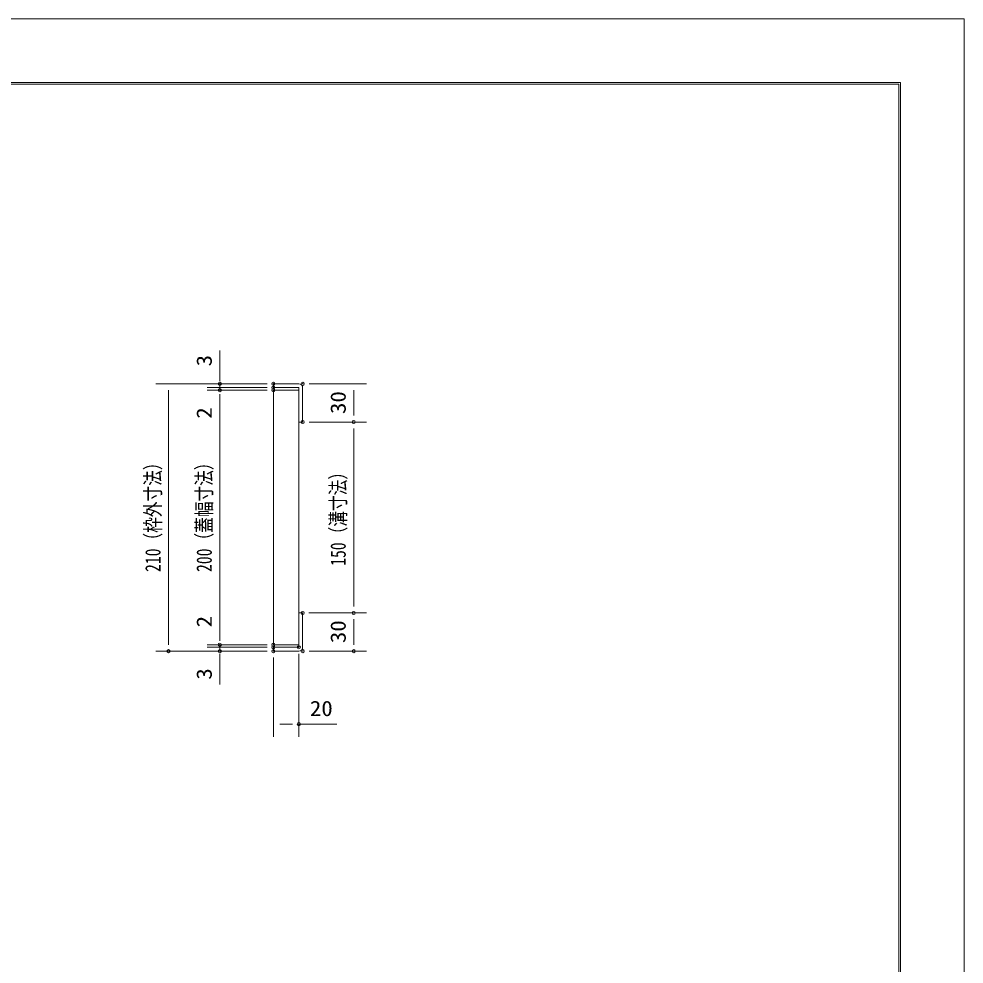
# Model space of a CAD drawing. Units: millimetres, scale not verified. Extents: x -1050 to 1050, y -742 to 742.
# Drawn here: x 307 to 1050, y 0 to 742 of the extents above; entities that cross this region are included whole.
import ezdxf
from ezdxf.enums import TextEntityAlignment as Align

# ---------------------------------------------------------------- set-up
doc = ezdxf.new("R2010")
doc.units = ezdxf.units.MM
doc.header["$LTSCALE"] = 5
doc.header["$PDMODE"] = 32
doc.header["$PDSIZE"] = 2.5
for name, color, linetype, lineweight in [('0-0_7-図\u3000枠', 4, 'Continuous', 9), ('0-1_寸法注釈', 2, 'Continuous', 9), ('0-3_DEFPOINTS', 134, 'Continuous', 9), ('0-5_蓋', 5, 'Continuous', 9), ('0-9_枠', 7, 'Continuous', 9)]:
    doc.layers.add(name, color=color, linetype=linetype, lineweight=lineweight)
doc.styles.add('ＭＳ ゴシック', font='')
doc.styles.get('ＭＳ ゴシック').set_extended_font_data('MS Gothic')

msp = doc.modelspace()

# ---------------------------------------------------------------- linework, layer by layer
at = {"layer": '0-0_7-図\u3000枠'}
for p in [(-973.75, 691.25), (998.75, -691.25)]:
    msp.add_line(p, (998.75, 691.25), dxfattribs=at)
msp.add_lwpolyline([(-975, 692.5), (1000, 692.5), (1000, -692.5)], dxfattribs=at)
at = {"layer": '0-1_寸法注釈'}
for p, q in [((464.928, 460.84), (464.928, 481.953)), ((464.928, 457.84), (464.928, 462.84)), ((502.061, 455.84), (414.655, 455.84)), ((502.061, 455.84), (454.928, 455.84)), ((464.928, 452.84), (464.928, 455.84)), ((535.108, 455.84), (580.225, 455.84)), ((424.655, 450.84), (424.655, 250.84)), ((502.061, 452.84), (454.928, 452.84)), ((502.061, 452.84), (454.928, 452.84)), ((502.061, 450.84), (454.928, 450.84)), ((502.061, 450.84), (454.928, 450.84)), ((464.928, 452.84), (464.928, 450.84)), ((464.928, 447.84), (464.928, 442.84)), ((464.928, 445.84), (464.928, 255.84)), ((464.928, 445.84), (464.928, 424.727)), ((570.225, 450.84), (570.225, 430.84)), ((535.108, 425.84), (580.225, 425.84)), ((535.108, 425.84), (580.225, 425.84)), ((570.225, 420.84), (570.225, 280.84)), ((464.928, 255.84), (464.928, 276.953)), ((535.061, 275.84), (580.225, 275.84)), ((535.061, 275.84), (580.225, 275.84)), ((570.225, 270.84), (570.225, 250.84)), ((464.928, 253.84), (464.928, 258.84)), ((502.061, 245.84), (414.655, 245.84)), ((502.061, 250.84), (454.928, 250.84)), ((502.061, 250.84), (454.928, 250.84)), ((502.061, 248.84), (454.928, 248.84)), ((502.061, 248.84), (454.928, 248.84)), ((502.061, 245.84), (454.928, 245.84)), ((464.928, 248.84), (464.928, 250.84)), ((464.928, 248.84), (464.928, 245.84)), ((535.108, 245.84), (580.225, 245.84)), ((464.928, 243.84), (464.928, 238.84)), ((464.928, 240.84), (464.928, 219.727)), ((507.061, 240.84), (507.061, 178.523)), ((527.061, 243.84), (527.061, 178.523)), ((512.061, 188.523), (522.061, 188.523)), ((527.061, 188.523), (556.907, 188.523))]:
    msp.add_line(p, q, dxfattribs=at)
at = {"layer": '0-3_DEFPOINTS'}
msp.add_lwpolyline([(-1050, -742.5), (-1050, 742.5), (1050, 742.5), (1050, -742.5)], close=True, dxfattribs=at)
for p in [(464.928, 455.84), (507.061, 455.84), (507.061, 455.84), (507.061, 452.84), (530.108, 455.84), (464.928, 450.84), (507.061, 450.84), (530.108, 425.84), (570.225, 425.84), (530.061, 275.84), (570.225, 275.84), (424.655, 245.84), (464.928, 250.84), (464.928, 245.84), (507.061, 250.84), (507.061, 248.84), (507.061, 248.84), (507.061, 245.84), (507.061, 245.84), (527.061, 248.84), (530.108, 245.84), (570.225, 245.84), (527.061, 188.523)]:
    msp.add_point(p, dxfattribs=at)
at = {"layer": '0-5_蓋'}
for p, q in [((507.061, 450.84), (507.061, 250.84)), ((507.061, 450.84), (527.061, 450.84)), ((527.061, 450.84), (527.061, 250.84)), ((527.061, 250.84), (507.061, 250.84))]:
    msp.add_line(p, q, dxfattribs=at)
at = {"layer": '0-5_蓋', "color": 7}
for p in [(507.061, 450.84), (507.061, 250.84)]:
    msp.add_point(p, dxfattribs=at)
at = {"layer": '0-9_枠'}
for p, q in [((507.061, 455.84), (527.061, 455.84)), ((507.061, 452.84), (507.061, 455.84)), ((527.061, 452.84), (507.061, 452.84)), ((527.061, 425.84), (527.061, 452.84)), ((530.061, 425.84), (530.061, 452.84)), ((527.061, 425.84), (530.061, 425.84)), ((527.061, 275.84), (527.061, 248.84)), ((527.061, 275.84), (530.061, 275.84)), ((530.061, 275.84), (530.061, 248.84)), ((527.061, 248.84), (507.061, 248.84)), ((507.061, 248.84), (507.061, 245.84)), ((507.061, 245.84), (527.061, 245.84))]:
    msp.add_line(p, q, dxfattribs=at)
for centre, start, end in [((527.061, 452.84), 0, 90), ((527.061, 248.84), 270, 0)]:
    msp.add_arc(centre, 3, start, end, dxfattribs=at)

# ---------------------------------------------------------------- texts
at = {"layer": '0-1_寸法注釈', "color": 7, "style": 'ＭＳ ゴシック'}
for s, height, width, p in [('3', 12.02, 1.1, (462.241, 469.53)), ('30', 12.02, 1.1, (567.538, 432.107)), ('2', 12.02, 1.1, (462.241, 428.417)), ('210（枠外寸法）', 12.03, 0.75, (421.968, 308.047)), ('200（蓋幅寸法）', 12.03, 0.75, (462.241, 308.047)), ('150（溝寸法）', 12.03, 0.75, (567.538, 312.894)), ('2', 12.02, 1.1, (462.241, 264.53)), ('30', 12.02, 1.1, (567.538, 252.107)), ('3', 12.02, 1.1, (462.241, 223.417))]:
    msp.add_text(s, height=height, rotation=90, dxfattribs=dict(at, width=width)).set_placement(p, align=Align.BOTTOM_LEFT)
at = {"layer": '0-1_寸法注釈', "color": 7, "style": 'ＭＳ ゴシック', "width": 1.1}
msp.add_text('20', height=12.02, dxfattribs=at).set_placement((535.751, 191.21), align=Align.BOTTOM_LEFT)

doc.saveas('drawing.dxf')
